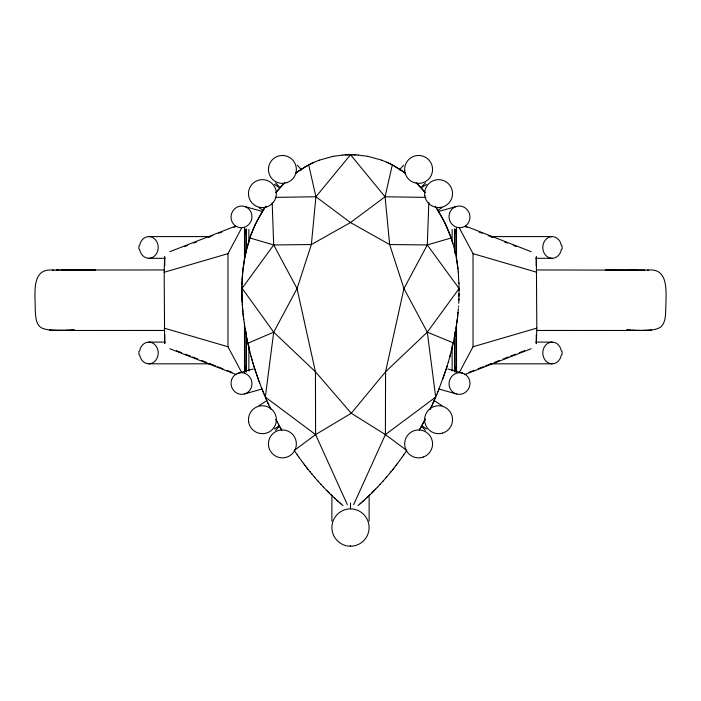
<?xml version="1.0" encoding="UTF-8"?>
<svg xmlns="http://www.w3.org/2000/svg" width="701" height="701" viewBox="0 0 701 701"><rect width="100%" height="100%" fill="white"/><g stroke="black" fill="none" stroke-linecap="round" stroke-linejoin="round"><path stroke-width="1.05" d="M353.628 504.711L385.401 434.602L385.568 371.758L403.951 288.558L427.295 244.947L428.819 202.834M241.889 289.837L241.889 288.978M241.915 287.165L241.889 291.537M403.794 454.765L406.746 450.454L385.401 434.602L351.271 413.266L315.432 371.758L273.705 332.16L241.906 287.997M458.761 303.296L459.085 287.445L458.296 272.356M241.906 287.725L241.941 286.052M459.085 294.534L459.094 293.675M241.924 286.884L241.976 284.387M246.305 366.018L246.209 371.364L246.217 336.296M454.695 234.397L454.791 229.043M459.041 296.243L459.067 295.384M164.656 343.648L164.183 272.277L164.656 256.759M241.976 284.667L242.02 283.274M536.344 343.648L536.817 328.129L536.344 256.759M241.994 283.835L242.038 282.713M242.029 282.994L242.082 281.6M458.962 298.81L458.892 300.519M242.055 282.161L242.16 279.936M242.134 280.488L242.195 279.322M242.178 279.646L242.231 278.656M242.213 278.98L242.274 277.999M138.938 245.779L138.938 249.118M562.062 354.636L562.062 351.289M242.248 278.323L242.318 277.333M242.292 277.657L242.406 276.001M138.938 351.289L138.938 354.636M242.336 276.991L242.502 274.678M458.585 306.074L458.507 307.143M562.062 249.118L562.062 245.779M242.432 275.668L243.002 269.368M458.393 308.642L457.464 318.026M242.528 274.336L242.59 273.67M242.669 272.689L242.73 272.023M319.235 160.187L313.864 162.378A71.888 56.229 -13.6 0 0 308.694 164.901L315.932 196.771L311.358 244.553L297.049 288.558L273.705 332.16L265.32 397.099L266.257 399.281M242.765 271.69L242.826 271.024M457.972 313.338L458.06 312.48M242.932 270.034L245.385 254.209M457.797 315.038L457.613 316.747M457.359 318.876L457.516 317.597M457.254 319.726L457.411 318.447M457.148 320.576L457.306 319.297M457.034 321.426L457.201 320.147M455.177 333.255L457.087 320.997M456.859 322.697L456.973 321.847M456.307 326.508L455.974 328.62M455.326 332.414L454.87 334.929M455.098 333.667L454.712 335.77M454.546 336.611L454.791 335.35M454.213 338.285L454.625 336.191M454.467 337.023L453.004 344.016M246.261 250.318L244.561 258.476A119.95 89.684 -81.1 0 0 243.045 269.035M245.455 253.902L245.595 253.245M453.258 342.868L427.295 332.16L403.951 288.558L389.642 244.553L385.068 196.771L392.315 164.901A71.888 56.229 13.6 0 0 387.136 162.378L381.765 160.187M245.665 252.912L250.161 237.061M453.083 343.63L452.478 346.32M452.566 345.935L451.935 348.616M452.119 347.854L451.742 349.378M246.331 250.012L246.489 249.363M451.838 349.002L451.172 351.674M455.247 371.6L455.501 370.549M246.577 249.03L250.599 235.843M451.269 351.297L450.585 353.961M450.682 353.584L450.182 355.486M450.384 354.724L449.972 356.248M449.77 357.011L450.077 355.871M449.867 356.634L448.263 362.312M448.368 361.935L447.124 366.088M446.528 367.964L447.238 365.712M447.001 366.465L446.055 369.462M438.423 390.518L446.292 368.717M445.81 370.216L442.752 379.145M250.266 236.754L251.046 234.633M250.713 235.536L253.657 228.175M251.16 234.327L254.183 226.993M438.563 390.15L437.801 392.052M437.959 391.657L436.504 395.162M436.828 394.383L432.403 404.495M253.788 227.878L254.454 226.397M254.393 226.537L254.726 225.81M254.586 226.099L254.998 225.214M432.009 405.362L431.001 407.526M254.936 225.354L255.409 224.338M255.138 224.925L256.478 222.138M430.598 408.385L430.186 409.244M255.55 224.04L257.065 220.981M256.627 221.84L265.039 207.268L264.163 208.618M257.214 220.684L260.956 213.858M425.095 419.47L419.198 430.326M241.486 372.143L227.974 346.75L227.974 253.657L241.985 227.326M459.514 372.143L473.026 346.75L473.026 253.657L459.015 227.326M261.123 213.577L262.621 211.089M262.787 210.808L263.296 209.993M263.471 209.713L263.988 208.898M265.574 206.462L265.74 206.199M403.785 454.783L402.286 456.903M402.278 456.921L399.605 460.618M241.898 288.558L273.705 244.947L272.181 202.834M297.215 454.783L294.254 450.454L315.599 434.602L351.271 413.266L385.568 371.758L427.295 332.16L459.102 288.558L427.295 244.947L389.642 244.553L350.5 222.55L315.932 196.771L275.195 197.384M399.588 460.645L396.074 465.333M397.239 463.799L397.633 463.273M396.047 465.359L394.47 467.409M393.252 468.951L394.453 467.436M393.638 468.461L394.041 467.953M393.235 468.978L391.202 471.51M392.42 470.003L392.832 469.495M391.184 471.536L389.546 473.543M390.361 472.553L390.772 472.045M275.747 192.661L284.834 182.628M315.932 196.771L350.5 154.746A80.002 62.582 13.6 0 1 355.863 154.895L358.229 155.052M275.826 192.573L280.672 187.009M389.528 473.561L386.593 477.057M386.584 477.066L385.734 478.047M385.725 478.056L383.149 481.009M383.14 481.009L380.073 484.4M280.803 186.869L284.44 183.075M380.065 484.4L377.401 487.256M425.411 182.917L421.695 186.86M275.589 430.414L279.305 426.471M403.732 165.208L399.219 169.984M377.383 487.274L372.38 492.391M375.123 489.631L375.578 489.158M373.747 491.024L374.203 490.56M372.827 491.953L373.282 491.489M371.916 492.847L372.362 492.409M371.898 492.873L370.058 494.669M369.593 495.125L370.032 494.696M369.567 495.143L368.647 496.019M369.094 495.598L365.808 498.691M367.201 497.386L367.683 496.939M365.773 498.718L364.371 500.006M364.336 500.032L361.953 502.17M362.89 501.329L363.372 500.9M360.98 503.02L361.926 502.196M361.436 502.617L360.489 503.449M359.999 503.87L360.463 503.467M359.972 503.896L358.001 505.57M295.524 173.349L300.221 169.984M425.805 197.384L385.068 196.771L350.5 222.55L311.358 244.553L273.705 244.947L249.845 237.972M385.401 434.602L435.68 397.099L427.295 332.16M300.378 169.87L304.733 167.118M266.608 400.788L259.037 405.599M422.046 187.29L426.629 184.389M437.38 210.633L441.963 207.733M278.954 426.042L274.371 428.942M313.873 162.369A72.922 58.087 -13.6 0 0 308.685 164.901L299.161 170.702A79.502 60.68 -41.6 0 0 295.664 173.226M305.058 166.926L308.685 164.901M247.83 343.245L273.705 332.16M169.791 251.694L235.405 226.16M184.521 246.586L187.544 245.403M193.599 243.045L196.631 241.871M208.74 237.157L212.78 235.589M218.835 233.231L221.866 232.049M233.976 227.334L235.992 226.554M469.039 372.284L474.086 370.321M478.126 368.752L483.173 366.789M485.188 366.001L490.236 364.038M494.275 362.47L499.322 360.498M503.362 358.93L508.409 356.967M510.424 356.178L515.472 354.215M519.511 352.647L524.558 350.684M464.588 374.641L531.209 348.721M319.227 160.187L333.028 156.358M164.183 272.277L227.974 253.657M427.295 244.947L451.155 237.972L453.494 245.508M473.026 346.75L536.817 328.129M438.73 211.448L456.404 206.462M238.41 373.125L253.157 368.963M244.596 393.944L262.27 388.959M333.028 156.358L342.78 155.052M70.582 330.241L74.192 329.917M631.093 330.469C640.679 329.707 651.413 332.09 660.316 327.402C666.756 321.978 665.258 312.392 665.915 304.882C666.055 291.125 668.675 267.361 647.505 270.165M53.495 270.165C30.362 267.405 35.602 294.762 35.19 309.036C35.769 315.529 35.138 324.423 41.832 328.068C51.357 331.897 62.082 329.742 72.01 330.46L71.993 330.469M342.771 155.052L345.137 154.895A81.167 64.658 -13.6 0 1 350.5 154.746A81.167 64.658 13.6 0 1 355.871 154.895M629.954 270.2L630.865 270.165M70.135 330.267L74.008 329.987L73.561 329.987M52.943 270.165L59.191 270.025M630.409 270.165L636.447 269.964M70.591 330.267L64.553 330.469M633.555 270.034L631.662 270.025L634.957 269.973M66.043 330.469L69.338 330.408M629.077 330.46L640.066 330.469M647.952 270.2L648.513 270.2M630.418 330.241L626.992 329.987L630.865 330.267M651.492 329.987L641.809 330.408M148.866 236.588L210.388 236.579M490.612 236.579L552.134 236.588M148.866 258.31L165.059 258.31M535.941 258.31L552.134 258.31M56.106 270.034L164.612 269.955M60.926 269.964L95.502 269.964M605.498 269.964L644.894 270.034M536.388 269.955L648.057 270.165M66.402 330.469L164.612 330.46M536.388 330.46L634.598 330.469M69.907 330.469L49.508 329.987M148.866 342.097L165.094 342.097M535.906 342.097L552.134 342.097M148.866 363.819L210.388 363.828M552.134 363.819L490.612 363.828M52.487 270.2L53.048 270.2M64.553 269.964L70.591 270.165M636.447 330.469L630.409 330.267M66.043 269.973L69.338 270.025L67.445 270.034M631.662 330.408L634.957 330.469M70.135 270.165L71.046 270.2M358.22 155.052L367.972 156.358M626.808 329.917L627.439 329.987M367.972 156.358L381.773 160.187M244.596 206.462A10.866 10.427 -74.2 0 1 248.61 224.662A10.866 10.427 -74.2 0 1 231.295 219.501A10.866 10.427 -74.2 0 1 244.596 206.462L262.27 211.448M447.843 368.963L462.59 373.125A10.866 10.427 -74.2 0 1 466.612 391.324A10.866 10.427 -74.2 0 1 449.297 386.163A10.866 10.427 -74.2 0 1 462.59 373.125M438.73 388.959L456.404 393.944M473.026 253.657L536.817 272.277M164.183 328.129L227.974 346.75M465.595 226.16L531.209 251.694M465.008 226.554L467.024 227.334M479.133 232.049L482.165 233.231M488.22 235.589L492.26 237.157M504.37 241.871L507.401 243.045M513.456 245.403L516.479 246.586M176.442 350.684L181.489 352.647M185.528 354.215L190.576 356.178M192.591 356.967L197.638 358.93M201.678 360.498L206.725 362.47M210.764 364.038L215.812 366.001M217.827 366.789L222.874 368.752M226.914 370.321L231.961 372.284M169.791 348.721L236.412 374.641M386.821 162.238L387.127 162.369A72.922 58.087 13.6 0 1 392.315 164.901L400.621 169.87M392.315 164.901L401.839 170.702A79.502 60.68 41.6 0 1 405.336 173.226M274.371 184.389L278.954 187.29M259.037 207.733L263.62 210.633M441.963 405.599L434.392 400.788M426.629 428.942L422.046 426.042M400.779 169.984L405.476 173.349M347.372 504.711L315.599 434.602L265.32 397.099L264.496 395.162M342.999 505.57L341.001 503.87M340.511 503.449L341.028 503.896M340.537 503.467L339.047 502.17M339.564 502.617L340.055 503.046M339.074 502.196L336.629 500.006M337.593 500.873L338.075 501.303M336.664 500.032L335.192 498.691M331.88 495.572L335.227 498.718M334.237 497.806L334.719 498.245M332.379 496.045L331.407 495.125M330.942 494.669L331.433 495.143M330.968 494.696L329.084 492.847M328.62 492.391L329.102 492.873M323.599 487.256L328.638 492.409M416.166 182.628L425.253 192.661M416.56 183.075L420.197 186.869M327.7 491.471L328.156 491.927M326.78 490.542L327.236 491.007M301.78 169.984L297.268 165.208M323.617 487.274L320.927 484.4M279.305 186.86L275.589 182.917M421.695 426.471L425.411 430.414M420.328 187.009L421.888 188.744M320.935 484.4L317.851 481.009M317.86 481.009L315.266 478.047M422.151 189.033L425.174 192.573M315.275 478.056L314.407 477.057M314.416 477.066L310.21 472.018M311.454 473.543L311.875 474.042M385.068 196.771L350.5 154.746A80.002 62.582 -13.6 0 0 345.137 154.895M309.798 471.51L310.228 472.045M309.816 471.536L308.151 469.468M307.748 468.951L308.168 469.495M306.53 467.409L307.765 468.978M306.933 467.926L307.336 468.443M306.547 467.436L304.926 465.333M305.329 465.85L305.724 466.375M304.953 465.359L301.395 460.618M303.34 463.247L303.735 463.773M301.412 460.645L298.714 456.903M298.722 456.921L297.206 454.765M435.26 206.199L435.61 206.734M435.961 207.268L444.662 222.419L451.155 237.972A93.391 65.342 61.4 0 0 446.3 225.845A99.262 69.46 61.4 0 0 437.301 209.319L436.188 207.575M280.181 427.426L281.802 430.326M280.645 428.258L281.11 429.082M280.409 427.838L278.805 424.929M279.717 426.594L278.35 424.087M278.577 424.508L277.009 421.573M273.705 244.947L297.049 288.558L315.432 371.758L315.599 434.602M277.228 421.993L275.905 419.461L276.562 420.731M270.814 409.244L270.095 407.728M269.894 407.299L270.2 407.956M269.596 406.659L269.999 407.526M269.692 406.869L268.693 404.705M268.492 404.275L268.79 404.933M268.194 403.627L268.597 404.495M267.808 402.76L268.395 404.065M268.001 403.198L266.643 400.148M266.836 400.586L266.073 398.843M265.504 397.537L265.881 398.405M264.654 395.548L263.848 393.611M264.005 393.997L261.42 387.6M263.199 392.052L263.523 392.832M262.577 390.518L262.884 391.272M261.999 389.064L262.288 389.791M261.569 387.968L259.458 382.466M259.738 383.202L258.914 380.993M259.186 381.73L258.38 379.513M258.651 380.257L254.945 369.462M258.248 379.145L256.68 374.693M256.18 373.204L256.435 373.948M255.681 371.714L255.926 372.459M255.436 370.96L253.876 366.088M254.235 367.21L254.708 368.717M254.112 366.833L253.42 364.581M253.648 365.335L252.737 362.312M452.574 242.344L452.951 243.615M253.079 363.451L253.306 364.205M252.851 362.689L252.413 361.181M252.518 361.558L252.08 360.042M252.194 360.419L251.65 358.526M251.869 359.28L251.028 356.248M453.494 245.516L454.66 249.994M251.23 357.011L250.415 353.961M250.52 354.347L249.828 351.674M249.924 352.06L249.258 349.378M245.499 370.549L245.753 371.6M249.346 349.764L248.706 347.083M454.669 250.012L456.439 258.467A119.95 89.684 81.1 0 1 457.955 269.035L458.235 271.69M248.881 347.854L248.522 346.32M248.618 346.706L247.12 339.95M247.917 343.63L248.084 344.401M247.567 342.035L247.742 342.868M246.954 339.118L247.208 340.371M246.787 338.285L247.041 339.529M246.621 337.444L246.866 338.697M243.641 318.876L246.699 337.864M246.375 336.191L246.533 337.023M246.13 334.929L245.902 333.667M245.236 329.882L245.026 328.62M243.746 319.726L243.536 318.026M242.677 309.491L243.589 318.447M243.484 317.597L243.028 313.338M458.235 271.69L458.296 272.347M242.905 312.059L242.625 308.852M242.59 308.422L242.642 309.071M242.555 307.993L242.607 308.642M242.572 308.212L242.292 304.146M242.318 304.576L242.047 299.231M242.195 302.438L242.108 300.519M242.082 300.089L242.02 298.372M458.971 282.994L458.989 283.546M241.941 295.813L242.038 298.81M241.976 297.093L242.003 297.951M241.968 296.663L241.889 290.687M241.933 295.384L241.889 291.966M454.695 366.018L454.791 371.364L454.783 336.296M246.209 229.043L246.305 234.397M459.111 289.408L459.111 290.258M536.256 256.943L536.256 265.705M536.256 334.701L536.256 343.464M456.517 228.088L456.517 260.868M456.517 323.152L456.517 372.319M454.914 229.183L454.914 253.219M454.914 331.888L454.914 372.319M454.783 229.113L454.783 249.898M452.127 229.411L452.127 242.02M452.127 345.786L452.127 370.995M369.12 496.807L369.12 521.088M350.5 503.011L350.5 508.847A18.682 18.682 0 0 0 331.906 527.546A18.682 18.682 0 0 0 350.5 546.237A18.682 18.682 0 0 0 369.094 527.546A18.682 18.682 0 0 0 350.5 508.865M350.5 545.676L350.5 546.254M331.88 496.807L331.88 521.088M248.873 229.411L248.873 242.02M248.873 345.786L248.873 370.995M246.217 229.113L246.217 249.898M246.086 229.183L246.086 253.219M246.086 331.888L246.086 372.319M244.483 228.088L244.483 260.868M244.483 323.152L244.483 372.319M164.744 256.943L164.744 265.705M164.744 334.701L164.744 343.464M435.645 397.081A237.928 173.182 -61.5 0 1 430.291 408.981M425.332 418.996A237.928 173.182 -61.5 0 1 419.908 429.065M456.439 258.467A113.15 79.783 81.1 0 1 457.955 269.035M139.665 245.473A10.866 9.358 -90 0 1 154.027 238.393A10.866 9.358 -90 0 1 154.027 256.505A10.866 9.358 -90 0 1 139.665 249.425M208.276 237.297A10.857 9.279 90 0 1 209.161 236.964M139.665 350.982A10.866 9.358 -90 0 1 154.027 343.902A10.866 9.358 -90 0 1 154.027 362.014A10.866 9.358 -90 0 1 139.665 354.934M210.072 363.679A10.857 9.279 90 0 1 209.161 363.442M561.335 354.934A10.866 9.358 -90 0 1 546.973 362.014A10.866 9.358 -90 0 1 546.973 343.902A10.866 9.358 -90 0 1 561.335 350.982M491.839 363.442A10.857 9.279 -90 0 1 490.928 363.679M561.335 249.425A10.866 9.358 -90 0 1 546.973 256.505A10.866 9.358 -90 0 1 546.973 238.393A10.866 9.358 -90 0 1 561.335 245.473M491.839 236.964A10.857 9.279 -90 0 1 492.724 237.297M266.31 207.023A13.967 13.959 -50.4 0 0 272.076 183.531A13.967 13.959 -50.4 0 0 248.855 190.286A13.967 13.959 -50.4 0 0 266.31 207.023M287.016 182.602A13.967 13.959 -50.4 0 0 291.502 158.838A13.967 13.959 -50.4 0 0 268.676 166.847A13.967 13.959 -50.4 0 0 287.016 182.602M248.601 421.765A13.967 13.959 50.4 0 0 271.094 430.651A13.967 13.959 50.4 0 0 267.537 406.729A13.967 13.959 50.4 0 0 248.601 421.765M268.492 445.205A13.967 13.959 50.4 0 0 290.477 455.291A13.967 13.959 50.4 0 0 288.216 431.211A13.967 13.959 50.4 0 0 268.492 445.205M423.22 457.078A13.967 13.959 -50.4 0 0 427.706 433.314A13.967 13.959 -50.4 0 0 404.889 441.323A13.967 13.959 -50.4 0 0 423.22 457.078M442.489 433.122A13.967 13.959 -50.4 0 0 448.254 409.638A13.967 13.959 -50.4 0 0 425.034 416.394A13.967 13.959 -50.4 0 0 442.489 433.122M404.705 170.729A13.967 13.959 50.4 0 0 426.681 180.814A13.967 13.959 50.4 0 0 424.42 156.735A13.967 13.959 50.4 0 0 404.705 170.729M424.78 195.667A13.967 13.959 50.4 0 0 447.273 204.552A13.967 13.959 50.4 0 0 443.715 180.63A13.967 13.959 50.4 0 0 424.78 195.667M231.567 379.916A10.866 10.427 74.2 0 0 243.624 394.181A10.866 10.427 74.2 0 0 249.319 376.507A10.866 10.427 74.2 0 0 231.567 379.916M449.56 213.253A10.866 10.427 74.2 0 0 461.617 227.527A10.866 10.427 74.2 0 0 467.313 209.844A10.866 10.427 74.2 0 0 449.56 213.253"/></g></svg>
